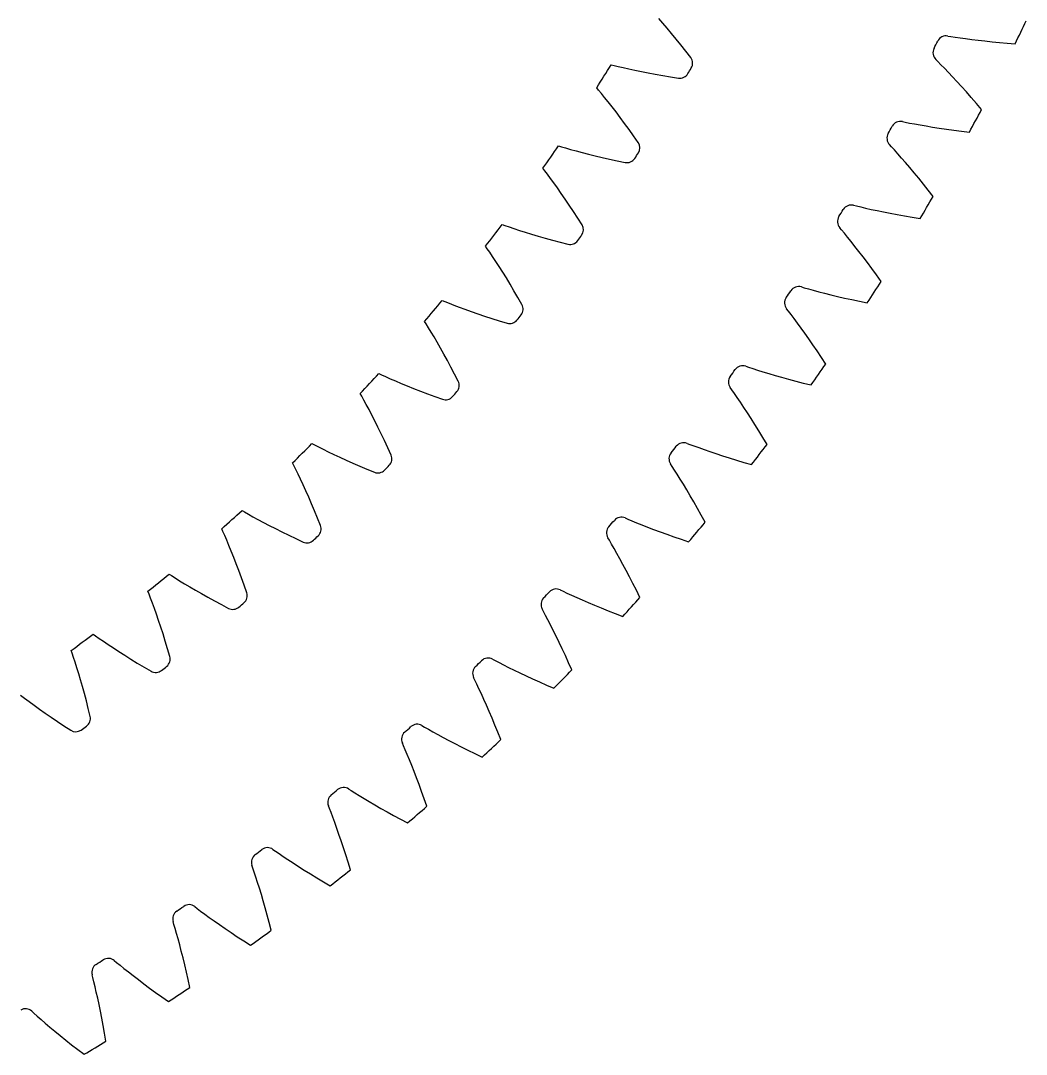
# Model space of a CAD drawing. Header units: millimetres. Extents: x -77 to 78, y -77 to 77.
# Drawn here: x 37.74 to 69.9, y -66.52 to -33.46 of the extents above; entities that cross this region are included whole.
import ezdxf

# ---------------------------------------------------------------- set-up
doc = ezdxf.new("R2010")
doc.units = ezdxf.units.MM

msp = doc.modelspace()

# ---------------------------------------------------------------- linework, layer by layer
at = {"layer": 'thin_ring_external'}
for p, q in [((67.391376, -33.952425), (67.485571, -33.966103)), ((67.485571, -33.966103), (67.62287, -33.986935)), ((67.62287, -33.986935), (67.783778, -34.010303)), ((67.783778, -34.010303), (67.962462, -34.034959)), ((67.962462, -34.034959), (68.15584, -34.060146)), ((68.15584, -34.060146), (68.361968, -34.085326)), ((68.361968, -34.085326), (68.579488, -34.110077)), ((68.579488, -34.110077), (68.807397, -34.134055)), ((68.807397, -34.134055), (69.044918, -34.156971)), ((69.044918, -34.156971), (69.291426, -34.178572)), ((69.291426, -34.178572), (69.546412, -34.198634)), ((67.074925, -34.769999), (67.008633, -34.701698)), ((67.172278, -34.869032), (67.074925, -34.769999)), ((67.285522, -34.985707), (67.172278, -34.869032)), ((67.41023, -35.116029), (67.285522, -34.985707)), ((67.543981, -35.257945), (67.41023, -35.116029)), ((67.685198, -35.410196), (67.543981, -35.257945)), ((67.832745, -35.571929), (67.685198, -35.410196)), ((67.985756, -35.742532), (67.832745, -35.571929)), ((68.143539, -35.921544), (67.985756, -35.742532)), ((68.305525, -36.10861), (68.143539, -35.921544)), ((68.471233, -36.303447), (68.305525, -36.10861)), ((65.940639, -36.690554), (66.034193, -36.708088)), ((66.034193, -36.708088), (66.170522, -36.734539)), ((66.170522, -36.734539), (66.330334, -36.764493)), ((66.330334, -36.764493), (66.507855, -36.796464)), ((66.507855, -36.796464), (66.700037, -36.82957)), ((66.700037, -36.82957), (66.904957, -36.863191)), ((66.904957, -36.863191), (67.121278, -36.896851)), ((67.121278, -36.896851), (67.34801, -36.930166)), ((67.34801, -36.930166), (67.584389, -36.962814)), ((67.584389, -36.962814), (67.829803, -36.994517)), ((67.829803, -36.994517), (68.083751, -37.025031)), ((65.59089, -37.494447), (65.527457, -37.423481)), ((65.684095, -37.597393), (65.59089, -37.494447)), ((65.792454, -37.718619), (65.684095, -37.597393)), ((65.911706, -37.853951), (65.792454, -37.718619)), ((66.039518, -38.001239), (65.911706, -37.853951)), ((66.174365, -38.159159), (66.039518, -38.001239)), ((66.315148, -38.326813), (66.174365, -38.159159)), ((66.461026, -38.503554), (66.315148, -38.326813)), ((66.611327, -38.688893), (66.461026, -38.503554)), ((66.765496, -38.882452), (66.611327, -38.688893)), ((66.923065, -39.083927), (66.765496, -38.882452)), ((64.378712, -39.366814), (64.471467, -39.388175)), ((64.471467, -39.388175), (64.606595, -39.4202)), ((64.606595, -39.4202), (64.765043, -39.45669)), ((64.765043, -39.45669), (64.941102, -39.495922)), ((64.941102, -39.495922), (65.131762, -39.53689)), ((65.131762, -39.53689), (65.335129, -39.578896)), ((65.335129, -39.578896), (65.549886, -39.621409)), ((65.549886, -39.621409), (65.775059, -39.664004)), ((65.775059, -39.664004), (66.009899, -39.706329)), ((66.009899, -39.706329), (66.253804, -39.748081)), ((66.253804, -39.748081), (66.506284, -39.788995)), ((63.996254, -40.155671), (63.935788, -40.082161)), ((64.085154, -40.262357), (63.996254, -40.155671)), ((64.188444, -40.387929), (64.085154, -40.262357)), ((64.30204, -40.528043), (64.188444, -40.387929)), ((64.423697, -40.680454), (64.30204, -40.528043)), ((64.551947, -40.843777), (64.423697, -40.680454)), ((64.685729, -41.01707), (64.551947, -40.843777)), ((64.824227, -41.199651), (64.685729, -41.01707)), ((64.966792, -41.391004), (64.824227, -41.199651)), ((65.112885, -41.590729), (64.966792, -41.391004)), ((65.26205, -41.798503), (65.112885, -41.590729)), ((62.708228, -41.976693), (62.800028, -42.001844)), ((62.800028, -42.001844), (62.933727, -42.03939)), ((62.933727, -42.03939), (63.090543, -42.082354)), ((63.090543, -42.082354), (63.264843, -42.128782)), ((63.264843, -42.128782), (63.453661, -42.177543)), ((63.453661, -42.177543), (63.655131, -42.227862)), ((63.655131, -42.227862), (63.867961, -42.279156)), ((63.867961, -42.279156), (64.091197, -42.33096)), ((64.091197, -42.33096), (64.3241, -42.382891)), ((64.3241, -42.382891), (64.566086, -42.434621)), ((64.566086, -42.434621), (64.816674, -42.485866)), ((62.293706, -42.749183), (62.236309, -42.673253)), ((62.37815, -42.859429), (62.293706, -42.749183)), ((62.476199, -42.989136), (62.37815, -42.859429)), ((62.583946, -43.133795), (62.476199, -42.989136)), ((62.699244, -43.291073), (62.583946, -43.133795)), ((62.82068, -43.459523), (62.699244, -43.291073)), ((62.947234, -43.638162), (62.82068, -43.459523)), ((63.07812, -43.826275), (62.947234, -43.638162)), ((63.212709, -44.023321), (63.07812, -43.826275)), ((63.350479, -44.228875), (63.212709, -44.023321)), ((63.490988, -44.442598), (63.350479, -44.228875)), ((60.932003, -44.51579), (61.022694, -44.544689)), ((61.022694, -44.544689), (61.154738, -44.587692)), ((61.154738, -44.587692), (61.309659, -44.637058)), ((61.309659, -44.637058), (61.481905, -44.690602)), ((61.481905, -44.690602), (61.668562, -44.747074)), ((61.668562, -44.747074), (61.867797, -44.805622)), ((61.867797, -44.805622), (62.078342, -44.865611)), ((62.078342, -44.865611), (62.299262, -44.926536)), ((62.299262, -44.926536), (62.529837, -44.987985)), ((60.486116, -45.270611), (60.431885, -45.192388)), ((60.565963, -45.38423), (60.486116, -45.270611)), ((62.529837, -44.987985), (62.769495, -45.049606)), ((62.769495, -45.049606), (63.017768, -45.111096)), ((60.658604, -45.517853), (60.565963, -45.38423)), ((60.760321, -45.666814), (60.658604, -45.517853)), ((60.869065, -45.828693), (60.760321, -45.666814)), ((60.983483, -46.001987), (60.869065, -45.828693)), ((61.102597, -46.185671), (60.983483, -46.001987)), ((61.225649, -46.378999), (61.102597, -46.185671)), ((61.352035, -46.581403), (61.225649, -46.378999)), ((61.481249, -46.792441), (61.352035, -46.581403)), ((61.612865, -47.011752), (61.481249, -46.792441)), ((59.053034, -46.979824), (59.142461, -47.012421)), ((59.142461, -47.012421), (59.272629, -47.060809)), ((59.272629, -47.060809), (59.425392, -47.116494)), ((59.425392, -47.116494), (59.595295, -47.177064)), ((59.595295, -47.177064), (59.779476, -47.241152)), ((59.779476, -47.241152), (59.976139, -47.30783)), ((59.976139, -47.30783), (60.184044, -47.376412)), ((60.184044, -47.376412), (60.402276, -47.446356)), ((60.402276, -47.446356), (60.630134, -47.517219)), ((60.630134, -47.517219), (60.86706, -47.588628)), ((60.86706, -47.588628), (61.112599, -47.660258)), ((58.576533, -47.715702), (58.525559, -47.635318)), ((58.651649, -47.832504), (58.576533, -47.715702)), ((58.738725, -47.969817), (58.651649, -47.832504)), ((58.834241, -48.122829), (58.738725, -47.969817)), ((58.936247, -48.289035), (58.834241, -48.122829)), ((59.043455, -48.466881), (58.936247, -48.289035)), ((59.154926, -48.6553), (59.043455, -48.466881)), ((59.269938, -48.853517), (59.154926, -48.6553)), ((59.387907, -49.06094), (59.269938, -48.853517)), ((59.508349, -49.277104), (59.387907, -49.06094)), ((57.074487, -49.364638), (57.162501, -49.40088)), ((57.162501, -49.40088), (57.290572, -49.454571)), ((57.290572, -49.454571), (57.440921, -49.516481)), ((57.440921, -49.516481), (57.608194, -49.583975)), ((57.608194, -49.583975), (57.789588, -49.65557)), ((59.63085, -49.501634), (59.508349, -49.277104)), ((57.789588, -49.65557), (57.983348, -49.730266)), ((57.983348, -49.730266), (58.188262, -49.807326)), ((58.188262, -49.807326), (58.403439, -49.886171)), ((58.403439, -49.886171), (58.628196, -49.966329)), ((56.568177, -50.080333), (56.520546, -49.997925)), ((56.638434, -50.20012), (56.568177, -50.080333)), ((56.7198, -50.340893), (56.638434, -50.20012)), ((58.628196, -49.966329), (58.86199, -50.047404)), ((58.86199, -50.047404), (59.104381, -50.129055)), ((56.808953, -50.497697), (56.7198, -50.340893)), ((56.90405, -50.667951), (56.808953, -50.497697)), ((57.003865, -50.850048), (56.90405, -50.667951)), ((57.107507, -51.042885), (57.003865, -50.850048)), ((57.214284, -51.245657), (57.107507, -51.042885)), ((57.323638, -51.457748), (57.214284, -51.245657)), ((57.435103, -51.678675), (57.323638, -51.457748)), ((54.999701, -51.666213), (55.086152, -51.706037)), ((55.086152, -51.706037), (55.211911, -51.764942)), ((55.211911, -51.764942), (55.359591, -51.832971)), ((55.359591, -51.832971), (55.523952, -51.907277)), ((57.548283, -51.908044), (57.435103, -51.678675)), ((55.523952, -51.907277), (55.702254, -51.986258)), ((55.702254, -51.986258), (55.892784, -52.068846)), ((55.892784, -52.068846), (56.094361, -52.154253)), ((56.094361, -52.154253), (56.30612, -52.241866)), ((54.464434, -52.360518), (54.420227, -52.276224)), ((54.529714, -52.483089), (54.464434, -52.360518)), ((54.605232, -52.627083), (54.529714, -52.483089)), ((56.30612, -52.241866), (56.527396, -52.331184)), ((56.527396, -52.331184), (56.757665, -52.421789)), ((56.757665, -52.421789), (56.9965, -52.513322)), ((54.687872, -52.787415), (54.605232, -52.627083)), ((54.775899, -52.96143), (54.687872, -52.787415)), ((54.868154, -53.147471), (54.775899, -52.96143)), ((54.963792, -53.344401), (54.868154, -53.147471)), ((55.062154, -53.551385), (54.963792, -53.344401)), ((55.162709, -53.767787), (55.062154, -53.551385)), ((52.832172, -53.880667), (52.916915, -53.924007)), ((55.26501, -53.993103), (55.162709, -53.767787)), ((52.916915, -53.924007), (53.04015, -53.988024)), ((53.04015, -53.988024), (53.184912, -54.06206)), ((53.184912, -54.06206), (53.346084, -54.14305)), ((53.346084, -54.14305), (53.520993, -54.229286)), ((55.368677, -54.226927), (55.26501, -53.993103)), ((52.268852, -54.552411), (52.228143, -54.466373)), ((53.520993, -54.229286), (53.707972, -54.319626)), ((53.707972, -54.319626), (53.905873, -54.413237)), ((53.905873, -54.413237), (54.113856, -54.509469)), ((54.113856, -54.509469), (54.331279, -54.607796)), ((52.329044, -54.677558), (52.268852, -54.552411)), ((52.398587, -54.824532), (52.329044, -54.677558)), ((52.474576, -54.988122), (52.398587, -54.824532)), ((54.331279, -54.607796), (54.557634, -54.707779)), ((54.557634, -54.707779), (54.792509, -54.809041)), ((52.555384, -55.165603), (52.474576, -54.988122)), ((52.639923, -55.355276), (52.555384, -55.165603)), ((52.727395, -55.555965), (52.639923, -55.355276)), ((52.817177, -55.766813), (52.727395, -55.555965)), ((52.908762, -55.987161), (52.817177, -55.766813)), ((50.575556, -56.004266), (50.658449, -56.051048)), ((50.658449, -56.051048), (50.778951, -56.120071)), ((50.778951, -56.120071), (50.920552, -56.199988)), ((53.001727, -56.216488), (52.908762, -55.987161)), ((50.920552, -56.199988), (51.078263, -56.287527)), ((51.078263, -56.287527), (51.249484, -56.38087)), ((51.249484, -56.38087), (51.432596, -56.478811)), ((51.432596, -56.478811), (51.626487, -56.580468)), ((53.095707, -56.45437), (53.001727, -56.216488)), ((49.985133, -56.652316), (49.94799, -56.564679)), ((50.040136, -56.779829), (49.985133, -56.652316)), ((50.103586, -56.929534), (50.040136, -56.779829)), ((51.626487, -56.580468), (51.830344, -56.685158)), ((51.830344, -56.685158), (52.043547, -56.792328)), ((52.043547, -56.792328), (52.265606, -56.901519)), ((50.172795, -57.096106), (50.103586, -56.929534)), ((50.246248, -57.276755), (50.172795, -57.096106)), ((52.265606, -56.901519), (52.496126, -57.012339)), ((50.322929, -57.469738), (50.246248, -57.276755)), ((50.402088, -57.67385), (50.322929, -57.469738)), ((50.483138, -57.888206), (50.402088, -57.67385)), ((48.233658, -58.033429), (48.314561, -58.083575)), ((48.314561, -58.083575), (48.432128, -58.157487)), ((48.432128, -58.157487), (48.570328, -58.243149)), ((50.5656, -58.112128), (50.483138, -57.888206)), ((50.649071, -58.345078), (50.5656, -58.112128)), ((48.570328, -58.243149), (48.724312, -58.337089)), ((48.724312, -58.337089), (48.891557, -58.437384)), ((48.891557, -58.437384), (49.070494, -58.542759)), ((50.733206, -58.586618), (50.649071, -58.345078)), ((47.617127, -58.656693), (47.583614, -58.567605)), ((47.666849, -58.786357), (47.617127, -58.656693)), ((47.724099, -58.93854), (47.666849, -58.786357)), ((49.070494, -58.542759), (49.260048, -58.652291)), ((49.260048, -58.652291), (49.459435, -58.765262)), ((49.459435, -58.765262), (49.668058, -58.881095)), ((47.786411, -59.107813), (47.724099, -58.93854)), ((47.852386, -59.291326), (47.786411, -59.107813)), ((49.668058, -58.881095), (49.885447, -58.999311)), ((49.885447, -58.999311), (50.111223, -59.119501)), ((47.92108, -59.487294), (47.852386, -59.291326)), ((47.991792, -59.694484), (47.92108, -59.487294)), ((48.063973, -59.911987), (47.991792, -59.694484)), ((45.810428, -59.964734), (45.889203, -60.018159)), ((45.889203, -60.018159), (46.003637, -60.096836)), ((46.003637, -60.096836), (46.138204, -60.1881)), ((48.137172, -60.139105), (48.063973, -59.911987)), ((48.211009, -60.375286), (48.137172, -60.139105)), ((45.168828, -60.562161), (45.139, -60.471773)), ((46.138204, -60.1881), (46.288201, -60.288283)), ((46.288201, -60.288283), (46.451187, -60.395359)), ((46.451187, -60.395359), (46.625647, -60.507992)), ((48.285157, -60.620076), (48.211009, -60.375286)), ((45.213185, -60.693757), (45.168828, -60.562161)), ((45.264139, -60.848163), (45.213185, -60.693757)), ((46.625647, -60.507992), (46.810544, -60.625213)), ((46.810544, -60.625213), (47.005125, -60.746275)), ((47.005125, -60.746275), (47.208817, -60.870575)), ((45.319449, -61.019851), (45.264139, -60.848163)), ((45.377834, -61.205918), (45.319449, -61.019851)), ((47.208817, -60.870575), (47.421169, -60.997616)), ((47.421169, -60.997616), (47.641821, -61.126974)), ((45.438424, -61.404541), (45.377834, -61.205918)), ((45.500571, -61.614459), (45.438424, -61.404541)), ((43.30995, -61.794926), (43.386466, -61.85154)), ((45.563761, -61.834742), (45.500571, -61.614459)), ((43.386466, -61.85154), (43.497573, -61.934848)), ((43.497573, -61.934848), (43.62828, -62.03156)), ((43.62828, -62.03156), (43.774038, -62.137816)), ((43.774038, -62.137816), (43.932491, -62.251493)), ((45.627574, -62.064674), (45.563761, -61.834742)), ((45.691653, -62.303687), (45.627574, -62.064674)), ((42.644365, -62.365508), (42.618273, -62.273971)), ((42.683281, -62.498814), (42.644365, -62.365508)), ((43.932491, -62.251493), (44.102179, -62.371194)), ((44.102179, -62.371194), (44.282108, -62.495907)), ((45.755688, -62.551315), (45.691653, -62.303687)), ((42.727853, -62.655182), (42.683281, -62.498814)), ((42.776068, -62.828995), (42.727853, -62.655182)), ((44.282108, -62.495907), (44.471555, -62.624855)), ((44.471555, -62.624855), (44.669971, -62.757414)), ((44.669971, -62.757414), (44.876929, -62.893066)), ((42.826764, -63.017302), (42.776068, -62.828995)), ((42.879149, -63.218246), (42.826764, -63.017302)), ((44.876929, -62.893066), (45.092083, -63.031373)), ((42.932625, -63.430538), (42.879149, -63.218246)), ((42.986719, -63.65323), (42.932625, -63.430538)), ((40.736443, -63.520917), (40.81057, -63.580625)), ((40.81057, -63.580625), (40.918163, -63.668424)), ((40.918163, -63.668424), (41.044789, -63.770421)), ((41.044789, -63.770421), (41.186061, -63.882571)), ((43.041038, -63.885588), (42.986719, -63.65323)), ((40.047993, -64.063692), (40.025681, -63.971161)), ((40.081404, -64.198484), (40.047993, -64.063692)), ((41.186061, -63.882571), (41.339714, -64.002658)), ((41.339714, -64.002658), (41.504345, -64.129224)), ((41.504345, -64.129224), (41.679002, -64.261219)), ((43.09525, -64.12703), (43.041038, -63.885588)), ((43.149065, -64.377078), (43.09525, -64.12703)), ((40.119519, -64.356549), (40.081404, -64.198484)), ((40.160556, -64.532196), (40.119519, -64.356549)), ((41.679002, -64.261219), (41.862995, -64.397836)), ((41.862995, -64.397836), (42.055802, -64.538429)), ((40.203479, -64.722426), (40.160556, -64.532196)), ((40.24757, -64.92535), (40.203479, -64.722426)), ((42.055802, -64.538429), (42.257016, -64.682464)), ((42.257016, -64.682464), (42.466311, -64.829487)), ((40.292286, -65.139659), (40.24757, -64.92535)), ((38.094244, -65.139797), (38.165857, -65.202498)), ((38.165857, -65.202498), (38.269755, -65.294641)), ((38.269755, -65.294641), (38.392087, -65.40175)), ((38.392087, -65.40175), (38.528636, -65.519606)), ((40.337191, -65.364384), (40.292286, -65.139659)), ((40.381925, -65.598776), (40.337191, -65.364384)), ((38.528636, -65.519606), (38.677229, -65.6459)), ((38.677229, -65.6459), (38.836525, -65.779118)), ((38.836525, -65.779118), (39.005615, -65.918173)), ((40.426178, -65.84224), (40.381925, -65.598776)), ((39.005615, -65.918173), (39.183844, -66.062228)), ((39.183844, -66.062228), (39.370717, -66.210618)), ((40.469682, -66.094287), (40.426178, -65.84224)), ((39.370717, -66.210618), (39.565848, -66.362792)), ((39.565848, -66.362792), (39.76893, -66.518284))]:
    msp.add_line(p, q, dxfattribs=at)
for centre, radius, start, end in [((0, 0), 77.5, 333.814887, 334.420407), ((67.341379, -34.248229), 0.3, 80.406547, 153.04319), ((67.218996, -34.487811), 0.3, 152.839163, 225.475806), ((0, 0), 75.25, 332.839163, 333.04319), ((0, 0), 77.5, 331.461946, 332.067466), ((65.87854, -36.984056), 0.3, 78.053606, 150.690249), ((0, 0), 75.25, 330.486221, 330.690249), ((65.746424, -37.218412), 0.3, 150.486221, 223.122865), ((0, 0), 77.5, 329.109005, 329.714524), ((0, 0), 75.25, 328.13328, 328.337308), ((64.304616, -39.65752), 0.3, 75.700665, 148.337308), ((64.16299, -39.886254), 0.3, 148.13328, 220.769923), ((62.622259, -42.264112), 0.3, 73.347724, 145.984367), ((0, 0), 77.5, 326.756064, 327.361583), ((0, 0), 75.25, 325.780339, 325.984367), ((62.471362, -42.486839), 0.3, 145.780339, 218.416982), ((0, 0), 75.25, 323.427398, 323.631426), ((60.834307, -44.799437), 0.3, 70.994782, 143.631426), ((0, 0), 77.5, 324.403123, 325.008642), ((60.674393, -45.015781), 0.3, 143.427398, 216.064041), ((0, 0), 75.25, 321.074457, 321.278485), ((58.943775, -47.25922), 0.3, 68.641841, 141.278485), ((0, 0), 77.5, 322.050181, 322.655701), ((58.775113, -47.468817), 0.3, 141.074457, 213.7111), ((0, 0), 75.25, 318.721515, 318.925543), ((56.95385, -49.639314), 0.3, 66.2889, 138.925543), ((0, 0), 77.5, 319.69724, 320.30276), ((56.776726, -49.841809), 0.3, 138.721515, 211.358159), ((0, 0), 75.25, 316.368574, 316.572602), ((54.867888, -51.935704), 0.3, 63.935959, 136.572602), ((54.6826, -52.130757), 0.3, 136.368574, 209.005218), ((0, 0), 77.5, 317.344299, 317.949819), ((52.689406, -54.144519), 0.3, 61.583018, 134.219661), ((52.496266, -54.3318), 0.3, 134.015633, 206.652276), ((0, 0), 75.25, 314.015633, 314.219661), ((0, 0), 77.5, 314.991358, 315.596877), ((0, 0), 75.25, 311.662692, 311.86672), ((50.422078, -56.262034), 0.3, 59.230077, 131.86672), ((50.221412, -56.441228), 0.3, 131.662692, 204.299335), ((0, 0), 77.5, 312.638417, 313.243936), ((0, 0), 75.25, 309.309751, 309.513779), ((48.069727, -58.284679), 0.3, 56.877135, 129.513779), ((47.861874, -58.455483), 0.3, 129.309751, 201.946394), ((0, 0), 77.5, 310.285476, 310.890995), ((45.421629, -60.371169), 0.3, 126.95681, 199.593453), ((0, 0), 75.25, 306.95681, 307.160837), ((45.63632, -60.209042), 0.3, 54.524194, 127.160837), ((0, 0), 77.5, 307.932534, 308.538054), ((0, 0), 75.25, 304.603868, 304.807896), ((43.125959, -62.03188), 0.3, 52.171253, 124.807896), ((42.904794, -62.185056), 0.3, 124.603868, 197.240512), ((0, 0), 77.5, 305.579593, 306.185113), ((40.542879, -63.750117), 0.3, 49.818312, 122.454955), ((40.315611, -63.894084), 0.3, 122.250927, 194.88757), ((0, 0), 75.25, 302.250927, 302.454955), ((0, 0), 77.5, 303.226652, 303.832172), ((37.891434, -65.360858), 0.3, 47.465371, 120.102014), ((0, 0), 77.5, 300.873711, 301.47923)]:
    msp.add_arc(centre, radius, start, end, dxfattribs=at)
at = {"layer": 'thin_ring_internal'}
for p, q in [((58.278684, -33.540408), (58.149213, -33.391205)), ((58.415145, -33.7006), (58.278684, -33.540408)), ((58.557464, -33.870898), (58.415145, -33.7006)), ((58.704772, -34.050666), (58.557464, -33.870898)), ((58.856375, -34.23943), (58.704772, -34.050666)), ((59.011697, -34.436819), (58.856375, -34.23943)), ((59.170666, -34.641832), (59.011697, -34.436819)), ((56.625231, -34.8688), (56.718327, -34.892024)), ((56.718327, -34.892024), (56.854885, -34.925248)), ((56.854885, -34.925248), (57.015101, -34.962981)), ((57.015101, -34.962981), (57.193231, -35.003398)), ((57.193231, -35.003398), (57.386255, -35.045424)), ((57.386255, -35.045424), (57.592274, -35.088312)), ((57.592274, -35.088312), (57.809969, -35.131492)), ((57.809969, -35.131492), (58.038368, -35.174507)), ((58.038368, -35.174507), (58.27672, -35.216975)), ((58.27672, -35.216975), (58.524424, -35.258568)), ((58.524424, -35.258568), (58.780568, -35.299703)), ((56.224422, -35.682437), (56.162737, -35.608944)), ((56.314146, -35.790611), (56.224422, -35.682437)), ((56.418294, -35.918071), (56.314146, -35.790611)), ((56.532708, -36.060456), (56.418294, -35.918071)), ((56.655097, -36.215522), (56.532708, -36.060456)), ((56.783957, -36.381889), (56.655097, -36.215522)), ((56.918199, -36.558623), (56.783957, -36.381889)), ((57.056984, -36.745051), (56.918199, -36.558623)), ((57.19964, -36.940663), (57.056984, -36.745051)), ((57.34561, -37.145065), (57.19964, -36.940663)), ((57.494868, -37.357253), (57.34561, -37.145065)), ((54.94163, -37.465548), (55.033545, -37.493078)), ((55.033545, -37.493078), (55.16841, -37.532619)), ((55.16841, -37.532619), (55.326696, -37.577765)), ((55.326696, -37.577765), (55.502753, -37.626426)), ((55.502753, -37.626426), (55.693613, -37.677387)), ((55.693613, -37.677387), (55.897413, -37.729814)), ((55.897413, -37.729814), (56.112864, -37.783076)), ((56.112864, -37.783076), (56.339014, -37.83667)), ((56.339014, -37.83667), (56.575132, -37.890181)), ((56.575132, -37.890181), (56.820633, -37.943254)), ((56.820633, -37.943254), (57.074585, -37.996262)), ((54.5034, -38.259656), (54.445202, -38.183373)), ((54.587995, -38.371887), (54.5034, -38.259656)), ((54.6861, -38.504055), (54.587995, -38.371887)), ((54.793765, -38.651608), (54.6861, -38.504055)), ((54.908807, -38.8122), (54.793765, -38.651608)), ((55.029788, -38.984383), (54.908807, -38.8122)), ((55.155661, -39.167171), (55.029788, -38.984383)), ((55.285622, -39.359854), (55.155661, -39.167171)), ((55.419023, -39.561892), (55.285622, -39.359854)), ((55.555325, -39.772864), (55.419023, -39.561892)), ((53.139038, -39.981153), (53.229572, -40.01293)), ((55.69455, -39.991766), (55.555325, -39.772864)), ((53.229572, -40.01293), (53.362451, -40.058703)), ((53.362451, -40.058703), (53.518467, -40.111165)), ((53.518467, -40.111165), (53.692069, -40.167964)), ((53.692069, -40.167964), (53.880351, -40.22775)), ((53.880351, -40.22775), (54.081491, -40.289601)), ((54.081491, -40.289601), (54.29423, -40.352829)), ((54.29423, -40.352829), (54.517642, -40.416888)), ((54.517642, -40.416888), (54.751015, -40.481326)), ((54.751015, -40.481326), (54.993781, -40.545763)), ((54.993781, -40.545763), (55.244992, -40.610529)), ((52.664337, -40.754013), (52.609751, -40.675104)), ((52.743618, -40.870058), (52.664337, -40.754013)), ((52.835468, -41.006647), (52.743618, -40.870058)), ((52.936151, -41.15905), (52.835468, -41.006647)), ((53.043598, -41.32482), (52.936151, -41.15905)), ((53.156436, -41.502445), (53.043598, -41.32482)), ((53.273669, -41.690892), (53.156436, -41.502445)), ((53.394525, -41.889413), (53.273669, -41.690892)), ((53.518381, -42.097438), (53.394525, -41.889413)), ((53.64472, -42.314523), (53.518381, -42.097438)), ((51.221359, -42.410168), (51.310316, -42.446123)), ((51.310316, -42.446123), (51.440922, -42.498029)), ((51.440922, -42.498029), (51.594328, -42.557692)), ((51.594328, -42.557692), (51.765099, -42.622506)), ((51.765099, -42.622506), (51.950396, -42.690988)), ((53.773609, -42.539666), (53.64472, -42.314523)), ((51.950396, -42.690988), (52.14844, -42.76213)), ((52.14844, -42.76213), (52.358008, -42.835188)), ((52.358008, -42.835188), (52.578198, -42.909571)), ((52.578198, -42.909571), (52.808319, -42.984797)), ((50.711214, -43.160106), (50.660358, -43.078743)), ((50.785011, -43.279714), (50.711214, -43.160106)), ((50.870406, -43.420428), (50.785011, -43.279714)), ((52.808319, -42.984797), (53.047824, -43.06046)), ((53.047824, -43.06046), (53.29575, -43.136843)), ((50.96389, -43.57735), (50.870406, -43.420428)), ((51.063507, -43.74794), (50.96389, -43.57735)), ((51.167959, -43.930622), (51.063507, -43.74794)), ((51.276298, -44.12432), (51.167959, -43.930622)), ((51.387786, -44.328248), (51.276298, -44.12432)), ((51.50183, -44.54181), (51.387786, -44.328248)), ((51.617932, -44.764538), (51.50183, -44.54181)), ((49.192746, -44.747333), (49.279934, -44.787387)), ((49.279934, -44.787387), (49.407983, -44.845313)), ((49.407983, -44.845313), (49.558447, -44.912049)), ((49.558447, -44.912049), (49.726018, -44.984738)), ((51.736207, -44.995434), (51.617932, -44.764538)), ((49.726018, -44.984738), (49.907928, -45.061766)), ((49.907928, -45.061766), (50.102448, -45.142046)), ((50.102448, -45.142046), (50.308389, -45.224775)), ((50.308389, -45.224775), (50.52488, -45.309322)), ((48.648262, -45.472723), (48.601247, -45.389082)), ((48.716414, -45.595635), (48.648262, -45.472723)), ((48.79517, -45.74017), (48.716414, -45.595635)), ((50.52488, -45.309322), (50.751253, -45.395173)), ((50.751253, -45.395173), (50.986978, -45.481896)), ((50.986978, -45.481896), (51.231082, -45.569732)), ((48.881252, -45.901272), (48.79517, -45.74017)), ((48.972824, -46.076312), (48.881252, -45.901272)), ((49.068664, -46.263656), (48.972824, -46.076312)), ((49.167873, -46.462184), (49.068664, -46.263656)), ((49.269754, -46.671078), (49.167873, -46.462184)), ((49.373738, -46.889715), (49.269754, -46.671078)), ((49.479352, -47.117604), (49.373738, -46.889715)), ((47.057592, -46.987584), (47.142822, -47.031652)), ((47.142822, -47.031652), (47.268038, -47.095472)), ((47.268038, -47.095472), (47.415233, -47.169136)), ((47.415233, -47.169136), (47.579241, -47.249543)), ((47.579241, -47.249543), (47.75737, -47.334951)), ((49.586756, -47.353752), (49.479352, -47.117604)), ((46.479949, -47.686857), (46.436876, -47.601119)), ((47.75737, -47.334951), (47.947945, -47.424195)), ((47.947945, -47.424195), (48.149814, -47.516415)), ((48.149814, -47.516415), (48.362137, -47.610943)), ((46.542308, -47.812807), (46.479949, -47.686857)), ((46.614255, -47.960849), (46.542308, -47.812807)), ((48.362137, -47.610943), (48.58427, -47.707233)), ((48.58427, -47.707233), (48.815705, -47.80483)), ((48.815705, -47.80483), (49.055458, -47.903927)), ((46.692748, -48.125781), (46.614255, -47.960849)), ((46.776078, -48.304892), (46.692748, -48.125781)), ((46.863097, -48.496492), (46.776078, -48.304892)), ((46.952962, -48.699421), (46.863097, -48.496492)), ((47.045013, -48.912829), (46.952962, -48.699421)), ((47.138713, -49.136068), (47.045013, -48.912829)), ((44.820522, -49.126071), (44.903609, -49.174056)), ((44.903609, -49.174056), (45.02572, -49.243633)), ((45.02572, -49.243633), (45.169329, -49.324066)), ((47.23361, -49.368623), (47.138713, -49.136068)), ((45.169329, -49.324066), (45.329418, -49.412016)), ((45.329418, -49.412016), (45.503381, -49.505619)), ((45.503381, -49.505619), (45.689597, -49.603633)), ((47.329911, -49.609512), (47.23361, -49.368623)), ((44.21097, -49.797711), (44.171933, -49.710063)), ((44.267402, -49.926426), (44.21097, -49.797711)), ((45.689597, -49.603633), (45.886957, -49.705145)), ((45.886957, -49.705145), (46.094652, -49.809449)), ((46.094652, -49.809449), (46.312065, -49.91597)), ((44.332383, -50.077656), (44.267402, -49.926426)), ((44.403118, -50.246061), (44.332383, -50.077656)), ((46.312065, -49.91597), (46.538709, -50.024228)), ((46.538709, -50.024228), (46.773591, -50.134373)), ((44.478024, -50.428855), (44.403118, -50.246061)), ((44.556035, -50.624296), (44.478024, -50.428855)), ((44.636362, -50.831186), (44.556035, -50.624296)), ((44.718384, -51.048646), (44.636362, -50.831186)), ((42.48638, -51.158162), (42.567145, -51.209961)), ((42.567145, -51.209961), (42.685887, -51.285144)), ((44.801596, -51.276002), (44.718384, -51.048646)), ((42.685887, -51.285144), (42.825598, -51.372171)), ((42.825598, -51.372171), (42.981422, -51.467474)), ((42.981422, -51.467474), (43.150841, -51.569069)), ((44.885571, -51.512721), (44.801596, -51.276002)), ((44.97056, -51.75783), (44.885571, -51.512721)), ((41.846241, -51.800715), (41.811324, -51.711345)), ((41.896623, -51.931916), (41.846241, -51.800715)), ((43.150841, -51.569069), (43.332296, -51.67564)), ((43.332296, -51.67564), (43.524719, -51.786225)), ((43.524719, -51.786225), (43.727337, -51.900079)), ((41.954498, -52.086005), (41.896623, -51.931916)), ((42.01732, -52.257519), (41.954498, -52.086005)), ((43.727337, -51.900079), (43.939558, -52.0166)), ((43.939558, -52.0166), (44.16092, -52.135286)), ((44.16092, -52.135286), (44.390423, -52.256239)), ((42.083641, -52.4436), (42.01732, -52.257519)), ((42.152475, -52.642459), (42.083641, -52.4436)), ((42.223089, -52.852862), (42.152475, -52.642459)), ((42.294905, -53.073903), (42.223089, -52.852862)), ((40.060223, -53.079455), (40.138491, -53.134956)), ((40.138491, -53.134956), (40.253606, -53.215582)), ((40.253606, -53.215582), (40.389117, -53.309015)), ((42.367449, -53.304884), (42.294905, -53.073903)), ((40.389117, -53.309015), (40.540338, -53.411465)), ((40.540338, -53.411465), (40.704847, -53.520832)), ((40.704847, -53.520832), (40.881146, -53.63573)), ((42.440319, -53.545253), (42.367449, -53.304884)), ((42.513813, -53.794051), (42.440319, -53.545253)), ((39.390881, -53.69153), (39.36016, -53.600632)), ((39.435105, -53.824933), (39.390881, -53.69153)), ((39.485748, -53.981548), (39.435105, -53.824933)), ((40.881146, -53.63573), (41.068217, -53.755147)), ((41.068217, -53.755147), (41.265317, -53.878305)), ((41.265317, -53.878305), (41.471888, -54.004573)), ((39.540523, -54.155799), (39.485748, -53.981548)), ((39.598114, -54.344764), (39.540523, -54.155799)), ((41.471888, -54.004573), (41.687488, -54.133429)), ((41.687488, -54.133429), (41.911116, -54.26493)), ((39.657622, -54.54661), (39.598114, -54.344764)), ((39.71837, -54.760071), (39.657622, -54.54661)), ((39.779824, -54.984213), (39.71837, -54.760071)), ((37.734144, -55.030767), (37.865161, -55.130403)), ((37.865161, -55.130403), (38.011452, -55.239778)), ((39.841543, -55.21832), (39.779824, -54.984213)), ((38.011452, -55.239778), (38.170694, -55.356681)), ((38.170694, -55.356681), (38.341458, -55.479656)), ((38.341458, -55.479656), (38.522769, -55.607648)), ((39.903151, -55.461819), (39.841543, -55.21832)), ((39.96499, -55.713767), (39.903151, -55.461819)), ((38.522769, -55.607648), (38.713927, -55.739842)), ((38.713927, -55.739842), (38.914399, -55.875585)), ((38.914399, -55.875585), (39.12377, -56.014332)), ((39.12377, -56.014332), (39.341038, -56.156095))]:
    msp.add_line(p, q, dxfattribs=at)
for centre, radius, start, end in [((58.930756, -34.821954), 0.3, 329.421325, 36.898807), ((0, 0), 66.5, 327.624016, 328.375984), ((0, 0), 68.75, 329.245341, 329.421325), ((58.823523, -35.002795), 0.3, 261.767859, 329.245341), ((0, 0), 66.5, 324.957349, 325.709318), ((57.246839, -37.526017), 0.3, 326.754659, 34.232141), ((57.131308, -37.701673), 0.3, 259.101193, 326.578675), ((0, 0), 68.75, 326.578675, 326.754659), ((0, 0), 66.5, 322.290682, 323.042651), ((55.438937, -40.148808), 0.3, 324.087992, 31.565474), ((0, 0), 68.75, 323.912008, 324.087992), ((55.315359, -40.318899), 0.3, 256.434526, 323.912008), ((0, 0), 66.5, 319.624016, 320.375984), ((53.510967, -42.684645), 0.3, 321.421325, 28.898807), ((0, 0), 68.75, 321.245341, 321.421325), ((53.379609, -42.848802), 0.3, 253.767859, 321.245341), ((0, 0), 66.5, 316.957349, 317.709318), ((51.467104, -45.128037), 0.3, 318.754659, 26.232141), ((51.328251, -45.285904), 0.3, 251.101193, 318.578675), ((0, 0), 68.75, 318.578675, 318.754659), ((0, 0), 66.5, 314.290682, 315.042651), ((49.311775, -47.473691), 0.3, 316.087992, 23.565474), ((49.165727, -47.624928), 0.3, 248.434526, 315.912008), ((0, 0), 68.75, 315.912008, 316.087992), ((0, 0), 66.5, 311.624016, 312.375984), ((47.049648, -49.716528), 0.3, 313.421325, 20.898807), ((46.896722, -49.860806), 0.3, 245.767859, 313.245341), ((0, 0), 68.75, 313.245341, 313.421325), ((0, 0), 66.5, 308.957349, 309.709318), ((44.685621, -51.85169), 0.3, 310.754659, 18.232141), ((44.526148, -51.988697), 0.3, 243.101193, 310.578675), ((0, 0), 68.75, 310.578675, 310.754659), ((0, 0), 66.5, 306.290682, 307.042651), ((42.224816, -53.874553), 0.3, 308.087992, 15.565474), ((0, 0), 68.75, 307.912008, 308.087992), ((42.059141, -54.003992), 0.3, 240.434526, 307.912008), ((39.67256, -55.780736), 0.3, 305.421325, 12.898807), ((39.501043, -55.902326), 0.3, 237.767859, 305.245341), ((0, 0), 68.75, 305.245341, 305.421325)]:
    msp.add_arc(centre, radius, start, end, dxfattribs=at)

doc.saveas('drawing.dxf')
